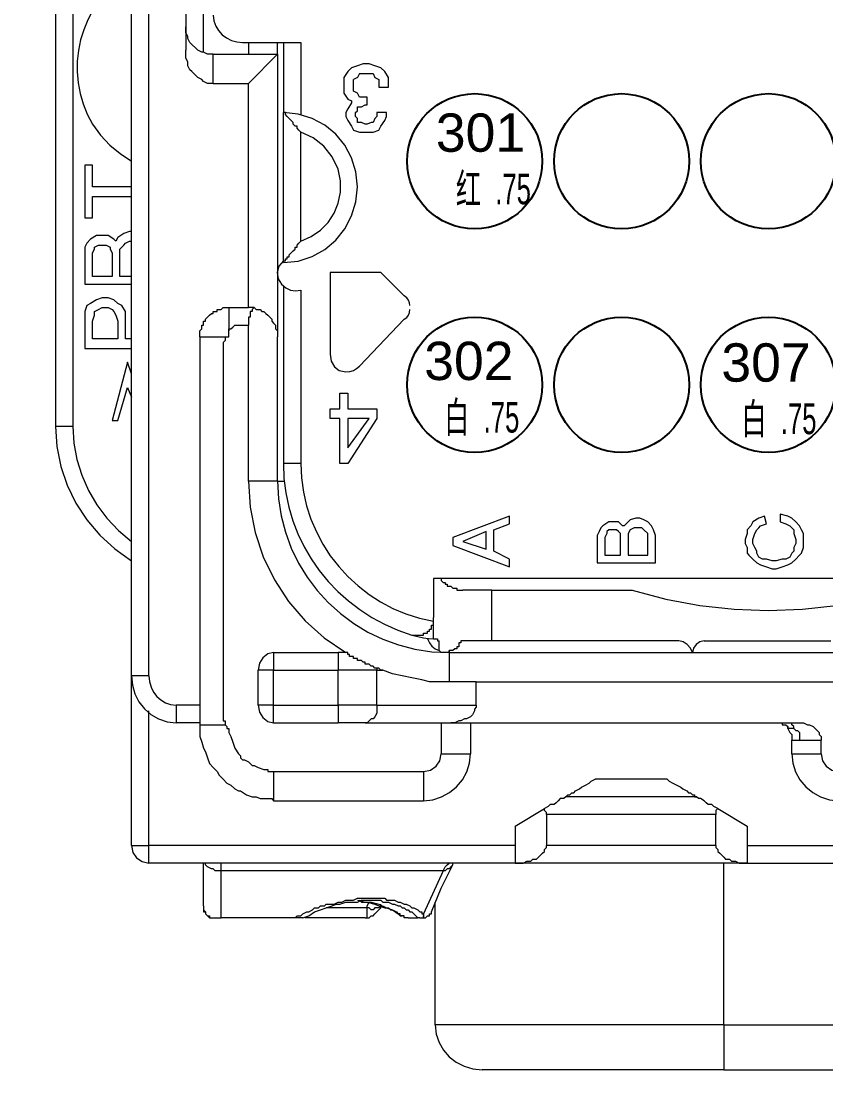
# Model space of a CAD drawing. Header units: millimetres. Extents: x 1638 to 3450, y 1129 to 2069.
# Drawn here: x 2505.35 to 2526.35, y 1558.79 to 1586.23 of the extents above; entities that cross this region are included whole.
import ezdxf

# ---------------------------------------------------------------- set-up
doc = ezdxf.new("R2010")
doc.units = ezdxf.units.MM
doc.layers.add('AM60', color=3, linetype='Continuous', lineweight=25)
doc.layers.add('AM_6', color=3, linetype='Continuous', lineweight=25)
doc.layers.add('线色线径', color=1, linetype='Continuous')
doc.styles.get("Standard").update_dxf_attribs({"font": 'arial.ttf'})
doc.dimstyles.new('ISO-25', dxfattribs={"dimtxt": 2.5, "dimasz": 2.5, "dimexe": 1.25, "dimexo": 0.625, "dimtad": 1, "dimtxsty": 'Standard', "dimcen": 2.5, "dimadec": 0, "dimazin": 0, "dimtfac": 1, "dimtmove": 0, "dimatfit": 3, "dimfxl": 1, "dimarcsym": 0})

# ---------------------------------------------------------------- blocks, each defined once
blk = doc.blocks.new('*U7')
blk.add_circle((0, 0), 2.117)
blk = doc.blocks.new('*U8')
at = {"layer": 'AM_6', "color": 0, "linetype": 'ByBlock', "lineweight": -2, "transparency": 16777216}
for p in [(0, 21), (4.6, 21), (9.2, 21), (13.8, 21), (18.4, 21), (23, 21), (27.6, 21), (32.2, 21), (36.8, 21), (41.4, 21), (0, 14), (4.6, 14), (9.2, 14), (13.8, 14), (18.4, 14), (23, 14), (27.6, 14), (32.2, 14), (36.8, 14), (41.4, 14), (0, 7), (4.6, 7), (9.2, 7), (13.8, 7), (18.4, 7), (23, 7), (27.6, 7), (32.2, 7), (36.8, 7), (41.4, 7), (0, 0), (4.6, 0), (9.2, 0), (13.8, 0), (18.4, 0), (23, 0), (27.6, 0), (32.2, 0), (36.8, 0), (41.4, 0)]:
    blk.add_blockref('*U7', p, dxfattribs=at)
blk = doc.blocks.new('A$C7FD7605A')
at = {"layer": 'AM_6', "lineweight": 9}
for points in [[(2.381, 12.333), (2.381, 50.547)], [(4.641, 31.867), (4.641, 42.855)], [(0, 42.672), (0, 20.147)], [(4.088, 42.062), (4.088, 31.928)], [(2.381, 34.431), (2.086, 34.224), (1.816, 33.994), (1.574, 33.742), (1.359, 33.472), (1.172, 33.185), (1.014, 32.884), (0.886, 32.572), (0.787, 32.249), (0.72, 31.92), (0.684, 31.585), (0.679, 31.249), (0.708, 30.911), (0.77, 30.576), (0.866, 30.246), (0.996, 29.922), (1.162, 29.608), (1.413, 29.264), (1.703, 28.96), (2.028, 28.69), (2.381, 28.449)], [(4.945, 33.025), (4.965, 32.848), (5.02, 32.686), (5.106, 32.541), (5.22, 32.415), (5.356, 32.313), (5.511, 32.236), (5.68, 32.188), (5.86, 32.172)], [(4.945, 31.806), (4.884, 31.806), (4.762, 31.806), (4.641, 31.867), (4.58, 31.867), (4.458, 31.928), (4.397, 31.989), (4.271, 32.111), (4.21, 32.172), (4.149, 32.294), (4.149, 32.355), (4.088, 32.476), (4.088, 32.598), (4.088, 32.659)], [(5.86, 32.172), (7.689, 32.172)], [(6.043, 32.172), (6.043, 31.806)], [(6.957, 31.806), (6.957, 32.172)], [(7.14, 32.172), (7.14, 29.973)], [(4.945, 30.891), (4.884, 30.891), (4.762, 30.891), (4.641, 30.952), (4.58, 31.013), (4.458, 31.074), (4.397, 31.135), (4.271, 31.257), (4.21, 31.318), (4.149, 31.44), (4.149, 31.562), (4.088, 31.684), (4.088, 31.806), (4.088, 31.928)], [(4.945, 31.806), (6.957, 31.806)], [(6.043, 30.891), (6.957, 31.806)], [(6.957, 31.806), (6.957, 22.955)], [(4.945, 30.891), (6.043, 30.891)], [(6.043, 23.87), (6.043, 30.891)], [(7.14, 25.276), (7.608, 25.325), (8.044, 25.467), (8.438, 25.69), (8.782, 25.984), (9.065, 26.338), (9.278, 26.741), (9.413, 27.183), (9.46, 27.653), (9.413, 28.121), (9.278, 28.557), (9.065, 28.951), (8.782, 29.295), (8.438, 29.578), (8.044, 29.791), (7.608, 29.926), (7.14, 29.973)], [(7.689, 29.364), (7.628, 29.425), (7.567, 29.486), (7.567, 29.547), (7.506, 29.547), (7.445, 29.608), (7.445, 29.668), (7.384, 29.729), (7.323, 29.79), (7.262, 29.851), (7.201, 29.912), (7.201, 29.973), (7.14, 29.973)], [(7.14, 25.276), (7.14, 29.973)], [(1.162, 28.327), (0.918, 28.327)], [(0.918, 28.327), (0.918, 26.678)], [(1.162, 27.653), (1.162, 28.327)], [(2.381, 27.653), (1.162, 27.653)], [(1.162, 26.678), (1.162, 27.348)], [(1.162, 27.348), (2.381, 27.348)], [(0.918, 26.678), (1.162, 26.678)], [(1.284, 26.129), (1.101, 26.007)], [(1.406, 26.129), (1.284, 26.129)], [(1.528, 26.129), (1.406, 26.129)], [(1.65, 26.129), (1.528, 26.129)], [(1.833, 26.007), (1.65, 26.129)], [(1.955, 26.068), (1.894, 25.946)], [(2.137, 26.19), (1.955, 26.068)], [(2.32, 26.251), (2.137, 26.19)], [(2.381, 26.251), (2.32, 26.251)], [(0.979, 25.885), (0.918, 25.763)], [(0.918, 25.763), (0.918, 25.58)], [(1.101, 26.007), (0.979, 25.885)], [(1.162, 25.58), (1.223, 25.702)], [(1.223, 25.763), (1.345, 25.824)], [(1.223, 25.702), (1.223, 25.763)], [(1.345, 25.824), (1.406, 25.824)], [(1.406, 25.824), (1.528, 25.824)], [(1.528, 25.824), (1.589, 25.824)], [(1.589, 25.824), (1.711, 25.763)], [(1.711, 25.763), (1.711, 25.702)], [(1.711, 25.702), (1.772, 25.58)], [(1.894, 25.946), (1.833, 26.007)], [(2.015, 25.702), (2.137, 25.824)], [(2.015, 25.58), (2.015, 25.702)], [(2.137, 25.824), (2.198, 25.885)], [(2.198, 25.885), (2.32, 25.946)], [(2.32, 25.946), (2.381, 25.946)], [(7.14, 25.276), (7.14, 25.337), (7.201, 25.337), (7.201, 25.397), (7.262, 25.397), (7.262, 25.458), (7.323, 25.458), (7.323, 25.519), (7.384, 25.58), (7.445, 25.641), (7.506, 25.702), (7.506, 25.763), (7.567, 25.763), (7.567, 25.824), (7.628, 25.885), (7.689, 25.946)], [(0.918, 25.58), (0.918, 24.601)], [(1.162, 24.845), (1.162, 25.58)], [(1.772, 25.58), (1.772, 24.845)], [(2.015, 24.845), (2.015, 25.58)], [(7.14, 25.337), (7.002, 25.17), (6.949, 24.969), (6.977, 24.768), (7.079, 24.601), (7.217, 24.487), (7.361, 24.418), (7.516, 24.395), (7.689, 24.418)], [(1.772, 24.845), (1.162, 24.845)], [(2.381, 24.845), (2.015, 24.845)], [(8.607, 24.967), (8.607, 22.407)], [(10.192, 24.967), (8.607, 24.967)], [(10.923, 24.235), (10.192, 24.967)], [(0.918, 24.601), (2.381, 24.601)], [(7.14, 24.54), (7.14, 18.985)], [(1.284, 24.114), (1.101, 23.992)], [(1.467, 24.174), (1.284, 24.114)], [(1.65, 24.174), (1.467, 24.174)], [(1.833, 24.114), (1.65, 24.174)], [(1.955, 23.992), (1.833, 24.114)], [(11.106, 23.931), (11.095, 24.021), (11.06, 24.106), (11.003, 24.179), (10.923, 24.235)], [(0.979, 23.931), (0.918, 23.748)], [(0.918, 23.748), (0.918, 23.504)], [(1.101, 23.992), (0.979, 23.931)], [(1.223, 23.748), (1.345, 23.809)], [(1.223, 23.626), (1.223, 23.748)], [(1.345, 23.809), (1.467, 23.87)], [(1.467, 23.87), (1.65, 23.87)], [(1.65, 23.87), (1.772, 23.809)], [(1.772, 23.809), (1.833, 23.748)], [(1.833, 23.748), (1.894, 23.626)], [(2.076, 23.931), (1.955, 23.992)], [(2.198, 23.748), (2.076, 23.931)], [(2.198, 23.504), (2.198, 23.748)], [(4.519, 22.955), (4.519, 23.016), (4.519, 23.077), (4.519, 23.138), (4.58, 23.199), (4.58, 23.26), (4.58, 23.321), (4.641, 23.321), (4.641, 23.382), (4.641, 23.443), (4.702, 23.443), (4.702, 23.504), (4.762, 23.565), (4.823, 23.626), (4.884, 23.687), (4.945, 23.687), (4.945, 23.748), (5.006, 23.748), (5.067, 23.748), (5.067, 23.809), (5.128, 23.809), (5.189, 23.809), (5.25, 23.87), (5.311, 23.87), (5.372, 23.87), (5.433, 23.87)], [(5.433, 23.87), (5.494, 23.87), (5.555, 23.87), (5.616, 23.87), (5.677, 23.87), (5.738, 23.87), (5.921, 23.87), (6.043, 23.87)], [(5.433, 23.87), (5.433, 23.809), (5.433, 23.748), (5.433, 23.687), (5.433, 23.626), (5.433, 23.504), (5.433, 23.443), (5.433, 23.321), (5.433, 23.26), (5.433, 23.138)], [(6.226, 23.87), (6.165, 23.87), (6.104, 23.87), (6.043, 23.87)], [(6.226, 23.87), (6.165, 23.809), (6.165, 23.748), (6.104, 23.748), (6.104, 23.687), (6.104, 23.626), (6.104, 23.565), (6.043, 23.565), (6.043, 23.504), (6.043, 23.443), (6.043, 23.382), (6.043, 23.321)], [(6.226, 23.87), (6.286, 23.809), (6.347, 23.809), (6.408, 23.809), (6.469, 23.748), (6.53, 23.748), (6.591, 23.687), (6.652, 23.626), (6.713, 23.565), (6.774, 23.504), (6.774, 23.443), (6.835, 23.382), (6.896, 23.321), (6.896, 23.26), (6.896, 23.199), (6.957, 23.138), (6.957, 23.077), (6.957, 23.016), (6.957, 22.955)], [(10.923, 23.504), (11.003, 23.56), (11.06, 23.633), (11.095, 23.718), (11.106, 23.809)], [(0.918, 23.504), (0.918, 22.59)], [(1.162, 23.443), (1.223, 23.626)], [(1.162, 22.894), (1.162, 23.443)], [(1.894, 23.626), (1.955, 23.443)], [(1.955, 23.443), (1.955, 22.894)], [(2.198, 22.894), (2.198, 23.504)], [(9.521, 22.037), (10.923, 23.504)], [(6.043, 18.437), (6.043, 23.321)], [(1.955, 22.894), (1.162, 22.894)], [(2.381, 22.894), (2.198, 22.894)], [(4.519, 22.955), (4.519, 22.894), (4.519, 22.833), (4.519, 22.772), (4.519, 22.711), (4.519, 22.468), (4.519, 22.22), (4.519, 22.159), (4.519, 22.037), (4.519, 21.976), (4.519, 21.915), (4.519, 21.854), (4.519, 21.732), (4.519, 20.879), (4.519, 19.964), (4.519, 19.721), (4.519, 19.473), (4.519, 18.315), (4.519, 17.156), (4.519, 17.095), (4.519, 17.035), (4.519, 16.974), (4.519, 16.913), (4.519, 16.852), (4.519, 16.73), (4.519, 16.665), (4.519, 16.604), (4.519, 15.446), (4.519, 14.288), (4.519, 14.227), (4.519, 14.166), (4.519, 13.065), (4.519, 12.028), (4.519, 11.906), (4.519, 11.845), (4.519, 11.784), (4.519, 11.662), (4.519, 11.601), (4.519, 11.541), (4.519, 11.297), (4.519, 11.049), (4.519, 10.988), (4.519, 10.927), (4.519, 10.866), (4.519, 10.805)], [(4.519, 22.955), (4.58, 22.955), (4.641, 22.955), (4.702, 22.955), (4.823, 22.955), (4.884, 22.955), (5.006, 22.955), (5.128, 22.955), (5.189, 22.955), (5.311, 22.955)], [(6.957, 18.437), (6.957, 22.955)], [(0.918, 22.59), (2.381, 22.59)], [(8.607, 22.407), (8.64, 22.19), (8.736, 22.015), (8.89, 21.897), (9.094, 21.854), (9.221, 21.866), (9.331, 21.9), (9.429, 21.957), (9.521, 22.037)], [(2.259, 22.159), (1.772, 20.33)], [(2.381, 21.793), (2.259, 22.159)], [(1.955, 20.33), (2.259, 21.366)], [(2.259, 21.366), (2.381, 21.062)], [(0, 20.147), (0.042, 19.513), (0.166, 18.896), (0.368, 18.304), (0.642, 17.743), (0.985, 17.219), (1.392, 16.739), (1.859, 16.308), (2.381, 15.933)], [(1.772, 20.33), (1.955, 20.33)], [(7.14, 18.985), (7.159, 18.52), (7.215, 18.066), (7.308, 17.623), (7.435, 17.193), (7.595, 16.778), (7.787, 16.379), (8.01, 15.998), (8.262, 15.636), (8.542, 15.295), (8.848, 14.976), (9.18, 14.681), (9.535, 14.411), (9.913, 14.167), (10.311, 13.952), (10.73, 13.767), (11.167, 13.613)], [(6.043, 18.437), (6.096, 17.62), (6.253, 16.825), (6.509, 16.061), (6.858, 15.339), (7.297, 14.668), (7.819, 14.059), (8.42, 13.521), (9.094, 13.065)], [(6.957, 18.437), (6.985, 17.883), (7.068, 17.347), (7.202, 16.83), (7.384, 16.335), (7.613, 15.865), (7.884, 15.423), (8.196, 15.01), (8.544, 14.629), (8.927, 14.284), (9.342, 13.976), (9.785, 13.708), (10.254, 13.483), (10.745, 13.304), (11.257, 13.173), (11.786, 13.092), (12.329, 13.065)], [(11.838, 15.385), (11.838, 14.166)], [(33.136, 15.385), (11.838, 15.385)], [(12.085, 15.385), (12.085, 15.324), (12.146, 15.263), (12.207, 15.263), (12.207, 15.202), (12.268, 15.202), (12.268, 15.141), (12.329, 15.141), (12.39, 15.141), (12.451, 15.08), (12.512, 15.08), (12.573, 15.08), (12.573, 15.019), (12.634, 15.019), (12.695, 15.019), (12.756, 15.019)], [(13.67, 15.019), (13.487, 15.019), (13.305, 15.019), (13.122, 15.019), (12.939, 15.019), (12.756, 15.019)], [(13.67, 15.019), (18.063, 15.019)], [(18.063, 15.019), (19.121, 14.739), (20.187, 14.539), (21.257, 14.419), (22.328, 14.379), (23.396, 14.419), (24.457, 14.539), (25.507, 14.739), (26.544, 15.019)], [(11.167, 13.613), (11.228, 13.613), (11.289, 13.613), (11.35, 13.613), (11.411, 13.613), (11.472, 13.613), (11.533, 13.613), (11.533, 13.674), (11.594, 13.674), (11.655, 13.674), (11.655, 13.735), (11.716, 13.735), (11.716, 13.796), (11.777, 13.796), (11.777, 13.857), (11.777, 13.918), (11.838, 13.918), (11.838, 13.983), (11.838, 14.044)], [(11.838, 14.044), (11.838, 14.082), (11.838, 14.166)], [(11.838, 13.491), (11.838, 14.166)], [(11.167, 13.613), (11.349, 13.568), (11.525, 13.529), (11.69, 13.502), (11.838, 13.491)], [(11.655, 13.491), (11.712, 13.365), (11.792, 13.263), (11.896, 13.183), (12.024, 13.125)], [(11.838, 13.491), (11.899, 13.491), (11.963, 13.491), (11.963, 13.43), (12.024, 13.43)], [(12.695, 13.43), (12.695, 13.369), (12.634, 13.369), (12.634, 13.308), (12.634, 13.247), (12.573, 13.247), (12.573, 13.186), (12.512, 13.186), (12.451, 13.125), (12.39, 13.125), (12.329, 13.125), (12.329, 13.065), (12.268, 13.065), (12.207, 13.065), (12.146, 13.065), (12.085, 13.065), (12.024, 13.125)], [(12.024, 13.125), (12.024, 13.43)], [(13.67, 13.43), (13.487, 13.43), (13.305, 13.43), (13.183, 13.43), (13, 13.43), (12.878, 13.43), (12.695, 13.43)], [(19.526, 13.43), (13.67, 13.43)], [(19.957, 13.065), (19.89, 13.199), (19.789, 13.316), (19.664, 13.399), (19.526, 13.43)], [(20.323, 13.43), (20.188, 13.399), (20.071, 13.316), (19.988, 13.199), (19.957, 13.065)], [(20.323, 13.43), (24.289, 13.43)], [(6.835, 13.065), (6.656, 13.022), (6.5, 12.904), (6.389, 12.73), (6.347, 12.516)], [(6.835, 13.065), (8.851, 13.065)], [(9.094, 13.065), (8.973, 13.065), (8.851, 13.065)], [(10.07, 12.577), (10.009, 12.577), (9.948, 12.638), (9.887, 12.638), (9.826, 12.699), (9.765, 12.699), (9.704, 12.699), (9.704, 12.76), (9.643, 12.76), (9.582, 12.821), (9.521, 12.821), (9.46, 12.821), (9.46, 12.882), (9.399, 12.882), (9.338, 12.882), (9.338, 12.943), (9.277, 12.943), (9.216, 12.943), (9.216, 13.004), (9.155, 13.004), (9.155, 13.065), (9.094, 13.065)], [(12.329, 13.065), (68.039, 13.065)], [(10.253, 12.516), (10.192, 12.516), (10.131, 12.577), (10.07, 12.577)], [(2.381, 12.333), (2.409, 12.042), (2.489, 11.769), (2.616, 11.521), (2.785, 11.302), (2.991, 11.121), (3.23, 10.984), (3.496, 10.897), (3.783, 10.866)], [(2.381, 7.022), (2.381, 12.333)], [(6.347, 11.419), (6.347, 12.516)], [(12.329, 12.15), (12.024, 12.15), (11.716, 12.15), (11.472, 12.211), (11.167, 12.272), (10.862, 12.333), (10.557, 12.394), (10.253, 12.516)], [(13.183, 12.15), (12.329, 12.15)], [(13.183, 11.419), (13.183, 12.15)], [(13.183, 12.15), (68.039, 12.15)], [(6.347, 11.419), (6.389, 11.202), (6.5, 11.027), (6.656, 10.909), (6.835, 10.866)], [(13.183, 11.419), (13.183, 11.358), (13.122, 11.297), (13.122, 11.236), (13.061, 11.11), (13, 11.049), (12.878, 10.988), (12.817, 10.988), (12.695, 10.927), (12.634, 10.927), (12.512, 10.866), (12.39, 10.866)], [(4.519, 10.866), (3.783, 10.866)], [(4.519, 10.805), (4.519, 10.744), (4.519, 10.683), (4.519, 10.622), (4.519, 10.561), (4.519, 10.5), (4.519, 10.439), (4.58, 10.257), (4.641, 10.074), (4.702, 9.952), (4.762, 9.769), (4.823, 9.586), (4.945, 9.464), (5.067, 9.342), (5.128, 9.22), (5.189, 9.159), (5.25, 9.098), (5.372, 8.976), (5.494, 8.915), (5.616, 8.793), (5.738, 8.733), (5.799, 8.733), (5.982, 8.611), (6.165, 8.55), (6.286, 8.55), (6.408, 8.489), (6.469, 8.489), (6.53, 8.489), (6.591, 8.489), (6.652, 8.489), (6.774, 8.489), (6.835, 8.424)], [(4.519, 10.805), (4.58, 10.805), (4.641, 10.805), (4.702, 10.805), (4.823, 10.805), (4.884, 10.805), (5.006, 10.805), (5.128, 10.805), (5.189, 10.805), (5.311, 10.805)], [(6.835, 10.866), (8.851, 10.866)], [(9.704, 10.866), (9.582, 10.866), (9.521, 10.866), (9.338, 10.866), (9.216, 10.866), (9.094, 10.866), (8.973, 10.866), (8.851, 10.866)], [(9.704, 10.866), (12.39, 10.866)], [(12.39, 10.866), (23.066, 10.866)], [(13, 10.866), (13, 9.891)], [(22.517, 10.866), (22.639, 10.866), (22.761, 10.866)], [(22.761, 10.866), (22.761, 10.805), (22.822, 10.805), (22.883, 10.805)], [(22.883, 10.805), (22.944, 10.744)], [(22.944, 10.744), (22.944, 10.683), (23.005, 10.561), (23.066, 10.5), (23.066, 10.439), (23.066, 10.317)], [(23.066, 10.866), (23.188, 10.866), (23.249, 10.866), (23.374, 10.866), (23.435, 10.866), (23.557, 10.805), (23.618, 10.805), (23.74, 10.744), (23.801, 10.683), (23.862, 10.622), (23.923, 10.561), (23.923, 10.5), (23.984, 10.439), (23.984, 10.317)], [(23.066, 10.317), (23.127, 10.317), (23.188, 10.317), (23.249, 10.317), (23.31, 10.317)], [(23.066, 9.891), (23.066, 10.317)], [(23.31, 10.317), (23.435, 10.317), (23.496, 10.317), (23.557, 10.317), (23.679, 10.317), (23.801, 10.317), (23.862, 10.317), (23.984, 10.317)], [(11.533, 8.424), (11.825, 8.454), (12.098, 8.542), (12.347, 8.679), (12.565, 8.86), (12.746, 9.078), (12.882, 9.327), (12.969, 9.6), (13, 9.891)], [(23.066, 9.891), (23.096, 9.6), (23.183, 9.327), (23.321, 9.078), (23.502, 8.86), (23.72, 8.679), (23.969, 8.542), (24.242, 8.454), (24.533, 8.424)], [(15.991, 8.55), (16.052, 8.611), (16.112, 8.611), (16.173, 8.672), (16.234, 8.672), (16.295, 8.733), (16.417, 8.793), (16.478, 8.854), (16.6, 8.915), (16.722, 8.976), (16.783, 9.037), (16.905, 9.098)], [(19.16, 9.098), (19.221, 9.037), (19.343, 8.976), (19.465, 8.915), (19.591, 8.854), (19.652, 8.793), (19.774, 8.733), (19.835, 8.672), (19.896, 8.672), (19.957, 8.611), (20.018, 8.611), (20.018, 8.55), (20.079, 8.55)], [(6.835, 8.424), (11.533, 8.424)], [(15.991, 8.55), (15.93, 8.489), (15.869, 8.489), (15.808, 8.489), (15.743, 8.424), (15.682, 8.363), (15.621, 8.302), (15.499, 8.302), (15.438, 8.241), (15.316, 8.18)], [(20.079, 8.55), (15.991, 8.55)], [(20.749, 8.18), (20.627, 8.241), (20.566, 8.302), (20.444, 8.302), (20.383, 8.363), (20.323, 8.424), (20.201, 8.489), (20.14, 8.489), (20.079, 8.55)], [(14.402, 7.631), (15.316, 8.18)], [(15.377, 7.997), (15.377, 8.058), (15.316, 8.119), (15.316, 8.18)], [(15.377, 7.997), (15.377, 7.022)], [(20.749, 8.18), (20.688, 8.119), (20.688, 8.058), (20.688, 7.997)], [(20.688, 7.022), (20.688, 7.997)], [(20.749, 8.18), (21.664, 7.631)], [(14.402, 7.631), (14.402, 6.473)], [(21.664, 7.631), (21.664, 6.473)], [(2.381, 7.022), (2.424, 6.808), (2.541, 6.633), (2.716, 6.516), (2.93, 6.473)], [(14.402, 6.473), (14.524, 6.473), (14.646, 6.473), (14.768, 6.534), (14.889, 6.534), (14.95, 6.595), (15.072, 6.595), (15.133, 6.656), (15.194, 6.717), (15.255, 6.778), (15.316, 6.839), (15.316, 6.9), (15.377, 6.961), (15.377, 7.022)], [(20.688, 7.022), (20.688, 6.961), (20.749, 6.9), (20.749, 6.839), (20.81, 6.778), (20.871, 6.717), (20.932, 6.656), (20.993, 6.595), (21.115, 6.595), (21.176, 6.534), (21.298, 6.534), (21.42, 6.473), (21.542, 6.473), (21.664, 6.473)], [(14.402, 6.473), (2.93, 6.473)], [(4.641, 5.128), (4.641, 6.473)], [(5.189, 6.229), (5.128, 6.229), (5.006, 6.229), (4.945, 6.29), (4.884, 6.29), (4.762, 6.351), (4.702, 6.412), (4.702, 6.473)], [(5.189, 6.229), (5.189, 6.29), (5.189, 6.351), (5.189, 6.412), (5.189, 6.473), (5.128, 6.473)], [(11.777, 4.945), (12.085, 5.681), (12.451, 6.412)], [(12.146, 6.229), (12.207, 6.351), (12.268, 6.412), (12.329, 6.473)], [(12.451, 6.412), (12.39, 6.351), (12.329, 6.29), (12.268, 6.29), (12.207, 6.229), (12.146, 6.229)], [(12.451, 6.412), (12.451, 6.473)], [(21.664, 6.473), (14.402, 6.473)], [(21.664, 6.473), (32.953, 6.473)], [(7.75, 4.762), (7.932, 4.823), (8.115, 4.945), (8.302, 5.006), (8.485, 5.067), (8.668, 5.128), (8.79, 5.189), (8.912, 5.189), (9.094, 5.25), (9.216, 5.25), (9.338, 5.25), (9.46, 5.25), (9.582, 5.311)], [(9.46, 5.311), (9.704, 5.25), (9.887, 5.25), (10.131, 5.189), (10.375, 5.067), (10.557, 5.006), (10.74, 4.884)], [(9.521, 5.311), (9.582, 5.25), (9.765, 5.25), (10.009, 5.189), (10.131, 5.128), (10.314, 5.067), (10.436, 5.067), (10.497, 5.006), (10.557, 5.006), (10.679, 4.945), (10.74, 4.884), (10.801, 4.823), (10.862, 4.823)], [(9.582, 5.311), (9.704, 5.311), (9.826, 5.311)], [(9.582, 5.311), (9.643, 5.311), (9.704, 5.311), (9.765, 5.311), (9.826, 5.311), (9.887, 5.311), (9.948, 5.311), (10.009, 5.311), (10.07, 5.311), (10.131, 5.311), (10.192, 5.311), (10.253, 5.25), (10.314, 5.25), (10.375, 5.25), (10.436, 5.25), (10.557, 5.189), (10.618, 5.189), (10.74, 5.128), (10.801, 5.128), (10.862, 5.067), (10.923, 5.067), (10.984, 5.006), (11.045, 5.006), (11.106, 4.945), (11.167, 4.945), (11.228, 4.884), (11.289, 4.823), (11.35, 4.762)], [(4.641, 5.128), (4.641, 5.067), (4.641, 5.006), (4.702, 4.945), (4.702, 4.884), (4.762, 4.823), (4.823, 4.762), (4.884, 4.762), (4.945, 4.762)], [(4.641, 5.128), (4.641, 5.067), (4.641, 5.006), (4.641, 4.945), (4.702, 4.945), (4.702, 4.884), (4.762, 4.823), (4.823, 4.823), (4.823, 4.762), (4.884, 4.762), (4.945, 4.762)], [(9.704, 4.762), (9.826, 4.762), (9.887, 4.823), (9.948, 4.823), (10.009, 4.884), (10.07, 4.945), (10.131, 5.006), (10.192, 5.067), (10.192, 5.189)], [(9.704, 4.762), (9.765, 4.762), (9.765, 4.823), (9.765, 4.884), (9.765, 4.945), (9.765, 5.006), (9.765, 5.067)], [(9.765, 5.067), (9.765, 5.128), (9.826, 5.25)], [(10.192, 5.128), (10.131, 5.067), (10.07, 5.067), (10.009, 5.067), (9.948, 5.006), (9.887, 5.006), (9.826, 5.067), (9.765, 5.067)], [(11.594, 4.762), (11.655, 4.823), (11.716, 4.823), (11.716, 4.884), (11.777, 4.884), (11.777, 4.945)], [(11.899, 1.406), (11.899, 5.25)], [(4.945, 4.762), (5.006, 4.762), (5.067, 4.762), (5.128, 4.762), (5.189, 4.762)], [(7.506, 4.762), (5.189, 4.762)], [(7.75, 4.762), (7.689, 4.762), (7.628, 4.762), (7.567, 4.762), (7.506, 4.762)], [(9.704, 4.762), (9.521, 4.762), (9.338, 4.762), (9.094, 4.762), (8.912, 4.762), (8.668, 4.762), (8.424, 4.762), (8.241, 4.762), (7.993, 4.762), (7.81, 4.762)], [(10.862, 4.823), (10.801, 4.823), (10.801, 4.884), (10.74, 4.884)], [(11.045, 4.762), (10.984, 4.762), (10.923, 4.762), (10.923, 4.823), (10.862, 4.823)], [(11.045, 4.762), (11.35, 4.762)], [(11.411, 4.762), (11.35, 4.762)], [(11.411, 4.762), (11.472, 4.762), (11.533, 4.762), (11.533, 4.823)], [(11.411, 4.762), (11.472, 4.762)], [(11.472, 4.762), (11.533, 4.762), (11.594, 4.762)], [(11.533, 4.884), (11.533, 4.823)], [(11.533, 4.823), (11.533, 4.762), (11.594, 4.762)], [(11.899, 1.406), (11.929, 1.118), (12.016, 0.852), (12.154, 0.613), (12.335, 0.406), (12.553, 0.236), (12.802, 0.108), (13.075, 0.028), (13.365, 0)], [(20.932, 0), (20.566, 0), (20.262, 0), (19.896, 0), (19.591, 0), (19.221, 0), (18.917, 0), (18.551, 0), (18.246, 0), (17.941, 0), (17.636, 0), (17.332, 0), (17.027, 0), (16.722, 0), (16.478, 0), (16.173, 0), (15.93, 0), (15.682, 0), (15.438, 0), (15.194, 0), (15.011, 0), (14.768, 0), (14.585, 0), (14.402, 0), (14.28, 0), (14.097, 0), (13.975, 0), (13.853, 0), (13.731, 0), (13.609, 0), (13.548, 0), (13.487, 0), (13.426, 0), (13.365, 0)], [(20.932, 0), (25.874, 0)]]:
    blk.add_lwpolyline(points, dxfattribs=at)
at = {"layer": 'AM_6', "lineweight": 5}
for points in [[(2.93, 12.333), (2.93, 50.547)], [(0.549, 42.672), (0.549, 20.147)], [(7.689, 32.172), (7.689, 29.912)], [(4.945, 30.891), (4.945, 31.806)], [(7.689, 25.946), (8.015, 26.091), (8.3, 26.29), (8.54, 26.537), (8.728, 26.823), (8.859, 27.141), (8.927, 27.482), (8.926, 27.84), (8.851, 28.205), (8.67, 28.592), (8.408, 28.922), (8.077, 29.183), (7.689, 29.364)], [(7.689, 25.946), (7.689, 29.364)], [(7.689, 24.418), (7.689, 18.985)], [(5.311, 22.955), (5.372, 22.955), (5.433, 22.955), (5.433, 23.016), (5.433, 23.077), (5.433, 23.138)], [(5.433, 23.138), (5.433, 23.199), (5.494, 23.199), (5.555, 23.26), (5.616, 23.321), (5.677, 23.321), (5.738, 23.321), (5.921, 23.321), (6.043, 23.321)], [(5.311, 22.955), (5.311, 22.894), (5.311, 22.833), (5.25, 22.772), (5.25, 22.711), (5.25, 22.468), (5.25, 22.22), (5.25, 22.159), (5.25, 22.037), (5.25, 21.976), (5.25, 21.915), (5.25, 21.854), (5.25, 21.732), (5.25, 20.879), (5.25, 19.964), (5.25, 19.721), (5.25, 19.473), (5.25, 18.315), (5.25, 17.156), (5.25, 17.095), (5.25, 17.035), (5.25, 16.974), (5.25, 16.913), (5.25, 16.852), (5.25, 16.73), (5.25, 16.665), (5.25, 16.604), (5.25, 15.446), (5.25, 14.288), (5.25, 14.227), (5.25, 14.166), (5.25, 13.065), (5.25, 12.028), (5.25, 11.906), (5.25, 11.845), (5.25, 11.784), (5.25, 11.662), (5.25, 11.601), (5.25, 11.541), (5.25, 11.297), (5.25, 11.049), (5.25, 10.988), (5.25, 10.927), (5.311, 10.927), (5.311, 10.866), (5.311, 10.805)], [(0.549, 20.147), (0.488, 20.147), (0.427, 20.147), (0.366, 20.147), (0.305, 20.147), (0.244, 20.147), (0.183, 20.147), (0.122, 20.147), (0.061, 20.147), (0, 20.147)], [(0.549, 20.147), (0.58, 19.624), (0.672, 19.112), (0.823, 18.615), (1.031, 18.139), (1.292, 17.689), (1.606, 17.27), (1.97, 16.886), (2.381, 16.543)], [(7.689, 18.985), (7.567, 18.985), (7.506, 18.985), (7.384, 18.985), (7.323, 18.985), (7.262, 18.985), (7.201, 18.985), (7.14, 18.985)], [(7.689, 18.985), (7.709, 18.532), (7.769, 18.089), (7.868, 17.659), (8.003, 17.243), (8.172, 16.843), (8.375, 16.461), (8.608, 16.099), (8.872, 15.759), (9.163, 15.442), (9.48, 15.151), (9.822, 14.887), (10.186, 14.652), (10.572, 14.449), (10.977, 14.278), (11.399, 14.143), (11.838, 14.044)], [(6.957, 18.437), (6.043, 18.437)], [(6.957, 18.437), (7.079, 18.437), (7.14, 18.437)], [(13.67, 13.43), (13.67, 15.019)], [(6.835, 13.065), (6.835, 13.004), (6.835, 12.943), (6.835, 12.882), (6.835, 12.76), (6.835, 12.699), (6.835, 12.577), (6.835, 12.516)], [(8.851, 13.065), (8.851, 13.004), (8.851, 12.943), (8.851, 12.882), (8.851, 12.76), (8.851, 12.699), (8.851, 12.577), (8.851, 12.516)], [(12.329, 13.065), (12.329, 13.125)], [(12.329, 13.065), (12.329, 12.15)], [(10.07, 12.577), (10.07, 12.516)], [(2.93, 12.333), (2.808, 12.333), (2.747, 12.333), (2.625, 12.333), (2.564, 12.333), (2.503, 12.333), (2.442, 12.333), (2.381, 12.333)], [(2.93, 12.333), (2.947, 12.154), (2.995, 11.984), (3.071, 11.829), (3.174, 11.693), (3.299, 11.579), (3.444, 11.493), (3.607, 11.438), (3.783, 11.419)], [(6.835, 12.516), (6.774, 12.516), (6.652, 12.516), (6.591, 12.516), (6.53, 12.516), (6.469, 12.516), (6.408, 12.516), (6.347, 12.516)], [(6.835, 11.419), (6.835, 12.516)], [(6.835, 12.516), (8.851, 12.516)], [(10.07, 12.516), (9.948, 12.516), (9.826, 12.516), (9.643, 12.516), (9.521, 12.516), (9.338, 12.516), (9.155, 12.516), (8.973, 12.516), (8.851, 12.516)], [(8.851, 11.419), (8.851, 12.516)], [(10.07, 11.419), (10.07, 12.516)], [(10.07, 12.516), (10.253, 12.516)], [(2.93, 7.022), (2.93, 11.236)], [(3.783, 11.419), (3.783, 11.358), (3.783, 11.236), (3.783, 11.171), (3.783, 11.049), (3.783, 10.988), (3.783, 10.927), (3.783, 10.866)], [(4.519, 11.419), (3.783, 11.419)], [(6.835, 11.419), (6.774, 11.419), (6.652, 11.419), (6.591, 11.419), (6.53, 11.419), (6.469, 11.419), (6.408, 11.419), (6.347, 11.419)], [(6.835, 10.866), (6.835, 10.927), (6.835, 10.988), (6.835, 11.049), (6.835, 11.171), (6.835, 11.236), (6.835, 11.358), (6.835, 11.419)], [(6.835, 11.419), (8.851, 11.419)], [(10.07, 11.419), (9.948, 11.419), (9.826, 11.419), (9.643, 11.419), (9.521, 11.419), (9.338, 11.419), (9.155, 11.419), (8.973, 11.419), (8.851, 11.419)], [(8.851, 11.419), (8.851, 11.358), (8.851, 11.236), (8.851, 11.171), (8.851, 11.049), (8.851, 10.988), (8.851, 10.927), (8.851, 10.866)], [(10.07, 11.419), (10.07, 11.358), (10.07, 11.236), (10.07, 11.171), (10.009, 11.049), (9.948, 10.988), (9.887, 10.988), (9.826, 10.927), (9.765, 10.866), (9.704, 10.866)], [(10.07, 11.419), (13.183, 11.419)], [(5.311, 10.805), (5.372, 10.744), (5.372, 10.683), (5.433, 10.683), (5.433, 10.622), (5.433, 10.561), (5.494, 10.439), (5.555, 10.257), (5.616, 10.074), (5.738, 9.891), (5.799, 9.83), (5.799, 9.769), (5.86, 9.708), (5.921, 9.708), (6.043, 9.647), (6.104, 9.586), (6.165, 9.525), (6.226, 9.525), (6.347, 9.464), (6.53, 9.403), (6.591, 9.403), (6.652, 9.403), (6.652, 9.342), (6.713, 9.342), (6.774, 9.342), (6.835, 9.342)], [(12.085, 10.866), (12.085, 9.891)], [(23.127, 10.683), (23.066, 10.683), (23.005, 10.683), (22.944, 10.683), (22.944, 10.744)], [(23.127, 10.683), (23.127, 10.744), (23.066, 10.805), (23.066, 10.866)], [(23.127, 10.683), (23.188, 10.622), (23.249, 10.622), (23.31, 10.561), (23.31, 10.5), (23.31, 10.439), (23.31, 10.317)], [(23.984, 9.891), (23.984, 10.317)], [(11.533, 9.342), (11.748, 9.385), (11.923, 9.502), (12.042, 9.676), (12.085, 9.891)], [(12.085, 9.891), (12.207, 9.891), (12.329, 9.891), (12.451, 9.891), (12.512, 9.891), (12.634, 9.891), (12.756, 9.891), (12.817, 9.891), (12.878, 9.891), (12.939, 9.891), (13, 9.891)], [(23.066, 9.891), (23.127, 9.891), (23.188, 9.891), (23.249, 9.891), (23.31, 9.891), (23.435, 9.891), (23.496, 9.891), (23.618, 9.891), (23.74, 9.891), (23.862, 9.891), (23.984, 9.891)], [(23.984, 9.891), (24.027, 9.676), (24.144, 9.502), (24.318, 9.385), (24.533, 9.342)], [(6.835, 9.342), (6.835, 9.22), (6.835, 9.098), (6.835, 9.037), (6.835, 8.915), (6.835, 8.793), (6.835, 8.733), (6.835, 8.672), (6.835, 8.55), (6.835, 8.489), (6.835, 8.424)], [(6.835, 9.342), (11.533, 9.342)], [(11.533, 9.342), (11.533, 9.22), (11.533, 9.098), (11.533, 9.037), (11.533, 8.915), (11.533, 8.793), (11.533, 8.733), (11.533, 8.672), (11.533, 8.55), (11.533, 8.489), (11.533, 8.424)], [(19.16, 9.098), (16.905, 9.098)], [(20.688, 7.997), (15.377, 7.997)], [(2.381, 7.022), (2.442, 7.022), (2.503, 7.022), (2.564, 7.022), (2.625, 7.022), (2.747, 7.022), (2.808, 7.022), (2.93, 7.022)], [(2.93, 6.473), (2.93, 6.534), (2.93, 6.595), (2.93, 6.656), (2.93, 6.717), (2.93, 6.839), (2.93, 6.9), (2.93, 7.022)], [(14.402, 7.022), (2.93, 7.022)], [(20.688, 7.022), (15.377, 7.022)], [(21.664, 7.022), (32.953, 7.022)], [(20.932, 1.406), (20.932, 6.473)], [(12.146, 6.229), (5.189, 6.229)], [(5.189, 4.762), (5.189, 6.229)], [(12.146, 6.229), (11.533, 4.884)], [(7.506, 4.762), (7.567, 4.823), (7.689, 4.823), (7.75, 4.884), (7.871, 4.945), (7.932, 4.945), (8.054, 5.006), (8.115, 5.067), (8.18, 5.067), (8.241, 5.067), (8.302, 5.128), (8.363, 5.128), (8.424, 5.128), (8.485, 5.189), (8.546, 5.189), (8.729, 5.189), (8.851, 5.25), (8.973, 5.25), (9.094, 5.311), (9.216, 5.311), (9.338, 5.311), (9.46, 5.372), (9.582, 5.372), (9.643, 5.372), (9.704, 5.372), (9.765, 5.372), (9.826, 5.372), (9.887, 5.372), (9.948, 5.372), (10.009, 5.372), (10.07, 5.372), (10.131, 5.372), (10.192, 5.372), (10.253, 5.372), (10.314, 5.372), (10.375, 5.311), (10.436, 5.311), (10.497, 5.311), (10.618, 5.311), (10.74, 5.25), (10.801, 5.25), (10.923, 5.189), (10.984, 5.189), (11.106, 5.128), (11.167, 5.067), (11.228, 5.067), (11.35, 5.006), (11.411, 4.945), (11.472, 4.945), (11.472, 4.884), (11.533, 4.884)], [(8.607, 5.067), (8.546, 5.067), (8.485, 5.067)], [(9.765, 5.067), (9.582, 5.067), (9.338, 5.067), (9.155, 5.067), (8.973, 5.067), (8.79, 5.067), (8.607, 5.067)], [(20.932, 1.406), (20.566, 1.406), (20.201, 1.406), (19.774, 1.406), (19.404, 1.406), (19.039, 1.406), (18.673, 1.406), (18.368, 1.406), (18.002, 1.406), (17.636, 1.406), (17.271, 1.406), (16.966, 1.406), (16.6, 1.406), (16.295, 1.406), (15.991, 1.406), (15.682, 1.406), (15.377, 1.406), (15.072, 1.406), (14.829, 1.406), (14.524, 1.406), (14.28, 1.406), (14.036, 1.406), (13.792, 1.406), (13.609, 1.406), (13.365, 1.406), (13.183, 1.406), (13, 1.406), (12.817, 1.406), (12.695, 1.406), (12.512, 1.406), (12.39, 1.406), (12.268, 1.406), (12.207, 1.406), (12.085, 1.406), (12.024, 1.406), (11.963, 1.406), (11.899, 1.406)], [(20.932, 1.406), (20.932, 1.284), (20.932, 1.101), (20.932, 0.979), (20.932, 0.857), (20.932, 0.735), (20.932, 0.613), (20.932, 0.492), (20.932, 0.37), (20.932, 0.248), (20.932, 0.187), (20.932, 0.122), (20.932, 0.061), (20.932, 0)], [(20.932, 1.406), (25.874, 1.406)]]:
    blk.add_lwpolyline(points, dxfattribs=at)
at = {"layer": '线色线径', "lineweight": 9}
for points in [[(9.277, 31.379), (9.155, 31.257)], [(9.46, 31.44), (9.277, 31.379)], [(9.643, 31.501), (9.46, 31.44)], [(9.826, 31.501), (9.643, 31.501)], [(10.009, 31.44), (9.826, 31.501)], [(10.192, 31.379), (10.009, 31.44)], [(10.314, 31.257), (10.192, 31.379)], [(9.155, 31.257), (9.033, 31.074)], [(9.033, 31.074), (9.033, 30.891)], [(9.46, 31.074), (9.338, 31.013)], [(9.338, 30.891), (9.338, 31.013)], [(9.521, 31.196), (9.46, 31.074)], [(9.521, 31.196), (9.704, 31.196)], [(9.704, 31.196), (9.765, 31.196)], [(9.765, 31.196), (9.948, 31.196)], [(9.948, 31.196), (10.009, 31.074)], [(10.009, 31.074), (10.131, 31.013)], [(10.131, 31.013), (10.131, 30.891)], [(10.436, 31.074), (10.314, 31.257)], [(10.436, 30.891), (10.436, 31.074)], [(9.033, 30.891), (9.033, 30.77)], [(9.033, 30.77), (9.033, 30.587)], [(9.338, 30.77), (9.338, 30.891)], [(9.338, 30.648), (9.338, 30.77)], [(9.46, 30.587), (9.338, 30.648)], [(10.131, 30.891), (10.131, 30.77)], [(10.131, 30.77), (10.436, 30.77)], [(10.436, 30.77), (10.436, 30.891)], [(9.033, 30.587), (9.155, 30.4)], [(9.155, 30.4), (9.277, 30.339)], [(9.277, 30.339), (9.277, 30.278)], [(9.521, 30.461), (9.46, 30.587)], [(9.704, 30.461), (9.521, 30.461)], [(9.765, 30.461), (9.704, 30.461)], [(9.765, 30.217), (9.765, 30.461)], [(9.155, 30.095), (9.094, 29.973)], [(9.277, 30.278), (9.155, 30.095)], [(9.399, 29.973), (9.46, 30.034)], [(9.46, 30.034), (9.46, 30.156)], [(9.46, 30.156), (9.582, 30.156)], [(9.582, 30.156), (9.704, 30.217)], [(9.704, 30.217), (9.765, 30.217)], [(9.094, 29.973), (9.094, 29.851)], [(9.094, 29.851), (9.155, 29.729)], [(9.155, 29.729), (9.277, 29.547)], [(9.399, 29.851), (9.399, 29.973)], [(9.46, 29.79), (9.399, 29.851)], [(9.46, 29.668), (9.46, 29.79)], [(9.582, 29.668), (9.46, 29.668)], [(9.704, 29.608), (9.582, 29.668)], [(9.887, 29.668), (9.765, 29.608)], [(9.948, 29.668), (9.887, 29.668)], [(10.009, 29.79), (9.948, 29.668)], [(10.07, 29.851), (10.009, 29.79)], [(10.375, 29.973), (10.07, 29.973)], [(10.07, 29.973), (10.07, 29.851)], [(10.192, 29.547), (10.314, 29.729)], [(10.314, 29.729), (10.375, 29.851)], [(10.375, 29.851), (10.375, 29.973)], [(9.277, 29.547), (9.338, 29.425)], [(9.338, 29.425), (9.521, 29.364)], [(9.521, 29.364), (9.643, 29.364)], [(9.643, 29.364), (9.826, 29.364)], [(9.765, 29.608), (9.704, 29.608)], [(9.826, 29.364), (9.948, 29.364)], [(9.948, 29.364), (10.131, 29.425)], [(10.131, 29.425), (10.192, 29.547)], [(8.912, 20.696), (8.912, 21.184)], [(8.912, 21.184), (9.155, 21.184)], [(9.155, 21.184), (9.155, 20.696)], [(8.607, 20.391), (8.607, 20.696)], [(8.607, 20.696), (8.912, 20.696)], [(9.155, 20.696), (10.07, 20.696)], [(10.07, 20.696), (10.07, 20.391)], [(8.912, 20.391), (8.607, 20.391)], [(8.912, 18.985), (8.912, 20.391)], [(9.826, 20.391), (9.155, 20.391)], [(9.155, 20.391), (9.155, 19.473)], [(10.07, 20.391), (9.155, 18.985)], [(9.155, 19.473), (9.826, 20.391)], [(9.155, 18.985), (8.912, 18.985)], [(14.219, 17.339), (12.451, 16.665)], [(14.219, 17.095), (14.219, 17.339)], [(17.332, 17.156), (17.149, 17.035)], [(17.454, 17.156), (17.332, 17.156)], [(17.515, 17.156), (17.454, 17.156)], [(17.636, 17.156), (17.515, 17.156)], [(17.758, 17.035), (17.636, 17.156)], [(18.002, 17.217), (17.88, 17.095)], [(18.185, 17.278), (18.002, 17.217)], [(18.307, 17.278), (18.185, 17.278)], [(18.429, 17.217), (18.307, 17.278)], [(18.551, 17.156), (18.429, 17.217)], [(18.673, 17.035), (18.551, 17.156)], [(21.847, 17.156), (21.786, 17.035)], [(22.029, 17.278), (21.847, 17.156)], [(22.212, 17.339), (22.029, 17.278)], [(22.273, 17.095), (22.212, 17.339)], [(22.7, 17.4), (22.7, 17.156)], [(22.944, 17.339), (22.7, 17.4)], [(22.7, 17.156), (22.883, 17.095)], [(23.066, 17.278), (22.944, 17.339)], [(23.188, 17.156), (23.066, 17.278)], [(23.31, 17.035), (23.188, 17.156)], [(13.487, 16.852), (12.756, 16.543)], [(13.487, 16.299), (13.487, 16.852)], [(13.731, 16.913), (14.219, 17.095)], [(13.731, 16.238), (13.731, 16.913)], [(17.027, 16.852), (16.966, 16.73)], [(17.088, 16.974), (17.027, 16.852)], [(17.149, 17.035), (17.088, 16.974)], [(17.332, 16.913), (17.271, 16.852)], [(17.271, 16.852), (17.271, 16.791)], [(17.454, 16.913), (17.332, 16.913)], [(17.515, 16.913), (17.454, 16.913)], [(17.576, 16.913), (17.515, 16.913)], [(17.636, 16.852), (17.576, 16.913)], [(17.697, 16.791), (17.636, 16.852)], [(17.819, 17.035), (17.758, 17.035)], [(17.88, 17.095), (17.819, 17.035)], [(18.002, 16.913), (17.941, 16.791)], [(18.124, 16.974), (18.002, 16.913)], [(18.185, 16.974), (18.124, 16.974)], [(18.307, 16.974), (18.185, 16.974)], [(18.368, 16.974), (18.307, 16.974)], [(18.429, 16.913), (18.368, 16.974)], [(18.551, 16.791), (18.429, 16.913)], [(18.734, 16.913), (18.673, 17.035)], [(18.795, 16.73), (18.734, 16.913)], [(21.786, 17.035), (21.664, 16.913)], [(21.664, 16.913), (21.664, 16.791)], [(21.907, 16.791), (21.968, 16.913)], [(21.968, 16.913), (22.029, 16.974)], [(22.029, 16.974), (22.09, 17.035)], [(22.09, 17.035), (22.273, 17.095)], [(22.883, 17.095), (23.005, 17.035)], [(23.005, 17.035), (23.066, 16.974)], [(23.066, 16.974), (23.127, 16.913)], [(23.127, 16.913), (23.127, 16.791)], [(23.374, 16.913), (23.31, 17.035)], [(23.435, 16.791), (23.374, 16.913)], [(12.451, 16.665), (12.451, 16.421)], [(12.756, 16.543), (13.487, 16.299)], [(16.966, 16.73), (16.966, 15.872)], [(17.271, 16.791), (17.21, 16.665)], [(17.21, 16.665), (17.21, 16.116)], [(17.697, 16.665), (17.697, 16.791)], [(17.697, 16.116), (17.697, 16.665)], [(17.941, 16.791), (17.941, 16.665)], [(17.941, 16.665), (17.941, 16.116)], [(18.551, 16.665), (18.551, 16.791)], [(18.551, 16.116), (18.551, 16.665)], [(18.795, 15.872), (18.795, 16.73)], [(21.664, 16.791), (21.603, 16.604)], [(21.603, 16.604), (21.603, 16.482)], [(21.603, 16.482), (21.664, 16.36)], [(21.847, 16.604), (21.907, 16.791)], [(21.847, 16.482), (21.847, 16.604)], [(21.907, 16.36), (21.847, 16.482)], [(23.127, 16.791), (23.188, 16.604)], [(23.188, 16.482), (23.127, 16.36)], [(23.188, 16.604), (23.188, 16.482)], [(23.435, 16.604), (23.435, 16.791)], [(23.435, 16.482), (23.435, 16.604)], [(23.435, 16.36), (23.435, 16.482)], [(12.451, 16.421), (14.219, 15.751)], [(14.219, 15.994), (13.731, 16.238)], [(21.664, 16.36), (21.664, 16.177)], [(21.664, 16.177), (21.725, 16.116)], [(21.968, 16.238), (21.907, 16.36)], [(21.968, 16.177), (21.968, 16.238)], [(22.029, 16.055), (21.968, 16.177)], [(23.066, 16.177), (23.005, 16.055)], [(23.127, 16.238), (23.066, 16.177)], [(23.127, 16.36), (23.127, 16.238)], [(23.31, 16.116), (23.374, 16.177)], [(23.374, 16.177), (23.435, 16.36)], [(14.219, 15.751), (14.219, 15.994)], [(16.966, 15.872), (18.795, 15.872)], [(17.21, 16.116), (17.697, 16.116)], [(17.941, 16.116), (18.551, 16.116)], [(21.725, 16.116), (21.847, 15.994)], [(21.847, 15.994), (21.968, 15.872)], [(21.968, 15.872), (22.09, 15.812)], [(22.151, 15.994), (22.029, 16.055)], [(22.273, 15.994), (22.151, 15.994)], [(22.456, 15.933), (22.273, 15.994)], [(22.578, 15.933), (22.456, 15.933)], [(22.761, 15.994), (22.578, 15.933)], [(22.883, 15.994), (22.761, 15.994)], [(23.005, 16.055), (22.883, 15.994)], [(22.944, 15.812), (23.066, 15.872)], [(23.066, 15.872), (23.188, 15.994)], [(23.188, 15.994), (23.31, 16.116)], [(22.09, 15.812), (22.273, 15.751)], [(22.273, 15.751), (22.456, 15.69)], [(22.456, 15.69), (22.578, 15.69)], [(22.578, 15.69), (22.761, 15.751)], [(22.761, 15.751), (22.944, 15.812)]]:
    blk.add_lwpolyline(points, dxfattribs=at)
at = {"layer": 'AM_6'}
blk.add_blockref('*U8', (13.134, 21.451), dxfattribs=at)
blk = doc.blocks.new('*D184')
at = {"color": 0, "lineweight": -2, "transparency": 16777216}
for p, q in [((3146.199, 1833.645), (3146.199, 1838.756)), ((3185.96, 1833.645), (3185.96, 1838.756)), ((3148.699, 1837.506), (3183.46, 1837.506)), ((2200.971, 1726.005), (2192.343, 1726.005)), ((2193.593, 1723.505), (2193.593, 1548.454)), ((2200.971, 1545.954), (2192.343, 1545.954))]:
    blk.add_line(p, q, dxfattribs=at)
at = {"color": 0, "transparency": 16777216}
for points in [[(3148.699, 1837.923), (3148.699, 1837.09), (3146.199, 1837.506)], [(3183.46, 1837.923), (3183.46, 1837.09), (3185.96, 1837.506)], [(2193.176, 1723.505), (2194.009, 1723.505), (2193.593, 1726.005)], [(2193.176, 1548.454), (2194.009, 1548.454), (2193.593, 1545.954)]]:
    blk.add_solid(points, dxfattribs=at)
at = {"layer": 'Defpoints', "color": 0, "transparency": 16777216}
for p in [(3185.96, 1837.506), (3146.199, 1833.02), (3185.96, 1833.02), (2201.596, 1726.005), (2193.593, 1545.954), (2201.596, 1545.954)]:
    blk.add_point(p, dxfattribs=at)
at = {"color": 3, "transparency": 16777216, "insert": (3166.08, 1839.409), "char_height": 2.5, "attachment_point": 5}
blk.add_mtext('300', dxfattribs=at)
at = {"color": 3, "transparency": 16777216, "insert": (2191.691, 1635.979), "char_height": 2.5, "attachment_point": 5, "rotation": 90}
blk.add_mtext('2500', dxfattribs=at)
blk = doc.blocks.new('*D194')
at = {"color": 0, "lineweight": -2, "transparency": 16777216}
for p, q in [((3042.214, 1658.372), (3042.214, 1669.069)), ((3051.405, 1658.372), (3051.405, 1669.069)), ((3048.905, 1667.819), (3044.714, 1667.819)), ((2325.692, 1468.801), (2325.692, 1472.578)), ((2356.59, 1468.801), (2356.59, 1472.578)), ((2354.09, 1471.328), (2328.192, 1471.328))]:
    blk.add_line(p, q, dxfattribs=at)
at = {"color": 0, "transparency": 16777216}
for points in [[(3044.714, 1668.236), (3044.714, 1667.402), (3042.214, 1667.819)], [(3048.905, 1668.236), (3048.905, 1667.402), (3051.405, 1667.819)], [(2328.192, 1471.745), (2328.192, 1470.912), (2325.692, 1471.328)], [(2354.09, 1471.745), (2354.09, 1470.912), (2356.59, 1471.328)]]:
    blk.add_solid(points, dxfattribs=at)
at = {"layer": 'Defpoints', "color": 0, "transparency": 16777216}
for p in [(3042.214, 1667.819), (3042.214, 1657.747), (3051.405, 1657.747), (2325.692, 1471.328), (2325.692, 1468.176), (2356.59, 1468.176)]:
    blk.add_point(p, dxfattribs=at)
at = {"color": 3, "transparency": 16777216, "char_height": 2.5, "attachment_point": 5}
for s, insert in [('200', (3046.809, 1669.72)), ('400', (2341.141, 1473.23))]:
    blk.add_mtext(s, dxfattribs=dict(at, insert=insert))
blk = doc.blocks.new('*D195')
at = {"color": 0, "lineweight": -2, "transparency": 16777216}
for p, q in [((2357.084, 1726.316), (2357.084, 1734.553)), ((2539.948, 1725.992), (2539.948, 1734.553)), ((2359.584, 1733.303), (2537.448, 1733.303)), ((2355.965, 1500.529), (2349.368, 1500.529)), ((2350.618, 1470.676), (2350.618, 1498.029)), ((2355.965, 1468.176), (2349.368, 1468.176))]:
    blk.add_line(p, q, dxfattribs=at)
at = {"color": 0, "transparency": 16777216}
for points in [[(2359.584, 1733.719), (2359.584, 1732.886), (2357.084, 1733.303)], [(2537.448, 1733.719), (2537.448, 1732.886), (2539.948, 1733.303)], [(2350.201, 1498.029), (2351.035, 1498.029), (2350.618, 1500.529)], [(2350.201, 1470.676), (2351.035, 1470.676), (2350.618, 1468.176)]]:
    blk.add_solid(points, dxfattribs=at)
at = {"layer": 'Defpoints', "color": 0, "transparency": 16777216}
for p in [(2539.948, 1733.303), (2357.084, 1725.691), (2539.948, 1725.367), (2350.618, 1500.529), (2356.59, 1500.529), (2356.59, 1468.176)]:
    blk.add_point(p, dxfattribs=at)
at = {"color": 3, "transparency": 16777216, "insert": (2448.516, 1735.204), "char_height": 2.5, "attachment_point": 5}
blk.add_mtext('400', dxfattribs=at)
at = {"color": 3, "transparency": 16777216, "insert": (2348.717, 1484.352), "char_height": 2.5, "attachment_point": 5, "rotation": 90}
blk.add_mtext('400', dxfattribs=at)
blk = doc.blocks.new('*D196')
at = {"color": 0, "lineweight": -2, "transparency": 16777216}
for p, q in [((2539.948, 1725.992), (2539.948, 1733.399)), ((2740.222, 1726.064), (2740.222, 1733.399)), ((2737.722, 1732.149), (2542.448, 1732.149)), ((2355.965, 1468.176), (2349.529, 1468.176)), ((2350.779, 1465.676), (2350.779, 1398.389)), ((2355.965, 1395.889), (2349.529, 1395.889))]:
    blk.add_line(p, q, dxfattribs=at)
at = {"color": 0, "transparency": 16777216}
for points in [[(2542.448, 1732.566), (2542.448, 1731.732), (2539.948, 1732.149)], [(2737.722, 1732.566), (2737.722, 1731.732), (2740.222, 1732.149)], [(2350.362, 1465.676), (2351.196, 1465.676), (2350.779, 1468.176)], [(2350.362, 1398.389), (2351.196, 1398.389), (2350.779, 1395.889)]]:
    blk.add_solid(points, dxfattribs=at)
at = {"layer": 'Defpoints', "color": 0, "transparency": 16777216}
for p in [(2539.948, 1732.149), (2539.948, 1725.367), (2740.222, 1725.439), (2356.59, 1468.176), (2350.779, 1395.889), (2356.59, 1395.889)]:
    blk.add_point(p, dxfattribs=at)
at = {"color": 3, "transparency": 16777216, "insert": (2640.085, 1734.05), "char_height": 2.5, "attachment_point": 5}
blk.add_mtext('200', dxfattribs=at)
at = {"color": 3, "transparency": 16777216, "insert": (2348.877, 1432.033), "char_height": 2.5, "attachment_point": 5, "rotation": 90}
blk.add_mtext('1500', dxfattribs=at)
blk = doc.blocks.new('*D197')
at = {"color": 0, "lineweight": -2, "transparency": 16777216}
for p, q in [((2740.222, 1726.064), (2740.222, 1733.775)), ((2846.882, 1726.064), (2846.882, 1733.775)), ((2742.722, 1732.525), (2844.382, 1732.525)), ((2477.384, 1396.514), (2477.384, 1403.439)), ((2555.595, 1396.514), (2555.595, 1403.439)), ((2479.884, 1402.189), (2553.095, 1402.189))]:
    blk.add_line(p, q, dxfattribs=at)
at = {"color": 0, "transparency": 16777216}
for points in [[(2742.722, 1732.942), (2742.722, 1732.108), (2740.222, 1732.525)], [(2844.382, 1732.942), (2844.382, 1732.108), (2846.882, 1732.525)], [(2479.884, 1402.606), (2479.884, 1401.772), (2477.384, 1402.189)], [(2553.095, 1402.606), (2553.095, 1401.772), (2555.595, 1402.189)]]:
    blk.add_solid(points, dxfattribs=at)
at = {"layer": 'Defpoints', "color": 0, "transparency": 16777216}
for p in [(2846.882, 1732.525), (2740.222, 1725.439), (2846.882, 1725.439), (2555.595, 1402.189), (2477.384, 1395.889), (2555.595, 1395.889)]:
    blk.add_point(p, dxfattribs=at)
at = {"color": 3, "transparency": 16777216, "char_height": 2.5, "attachment_point": 5}
for s, insert in [('200', (2793.552, 1734.426)), ('50', (2516.49, 1404.09))]:
    blk.add_mtext(s, dxfattribs=dict(at, insert=insert))
blk = doc.blocks.new('*D198')
at = {"color": 0, "lineweight": -2, "transparency": 16777216}
for p, q in [((2846.882, 1726.064), (2846.882, 1734.317)), ((3044.069, 1725.934), (3044.069, 1734.317)), ((2849.382, 1733.067), (3041.569, 1733.067)), ((2476.759, 1448.446), (2469.398, 1448.446)), ((2470.648, 1445.946), (2470.648, 1398.389)), ((2476.759, 1395.889), (2469.398, 1395.889))]:
    blk.add_line(p, q, dxfattribs=at)
at = {"color": 0, "transparency": 16777216}
for points in [[(2849.382, 1733.484), (2849.382, 1732.65), (2846.882, 1733.067)], [(3041.569, 1733.484), (3041.569, 1732.65), (3044.069, 1733.067)], [(2470.231, 1445.946), (2471.064, 1445.946), (2470.648, 1448.446)], [(2470.231, 1398.389), (2471.064, 1398.389), (2470.648, 1395.889)]]:
    blk.add_solid(points, dxfattribs=at)
at = {"layer": 'Defpoints', "color": 0, "transparency": 16777216}
for p in [(3044.069, 1733.067), (2846.882, 1725.439), (3044.069, 1725.309), (2477.384, 1448.446), (2470.648, 1395.889), (2477.384, 1395.889)]:
    blk.add_point(p, dxfattribs=at)
at = {"color": 3, "transparency": 16777216, "insert": (2945.476, 1734.969), "char_height": 2.5, "attachment_point": 5}
blk.add_mtext('200', dxfattribs=at)
at = {"color": 3, "transparency": 16777216, "insert": (2468.746, 1422.167), "char_height": 2.5, "attachment_point": 5, "rotation": 90}
blk.add_mtext('1200', dxfattribs=at)

msp = doc.modelspace()

# ---------------------------------------------------------------- block references
at = {"xscale": 0.833, "yscale": 0.833, "zscale": 0.833}
msp.add_blockref('A$C7FD7605A', (2506.247, 1558.872), dxfattribs=at)

# ---------------------------------------------------------------- texts
at = {"layer": 'AM60', "lineweight": 5}
for s, p in [('301', (2516.172, 1582.819)), ('302', (2515.869, 1576.864)), ('307', (2523.623, 1576.822))]:
    msp.add_text(s, height=1, dxfattribs=at).set_placement(p)
at = {"layer": '线色线径', "lineweight": 5, "width": 0.6}
for s, p in [('红  .75', (2516.695, 1581.449)), ('白  .75', (2516.392, 1575.494)), ('白  .75', (2524.146, 1575.453))]:
    msp.add_text(s, height=0.8, dxfattribs=at).set_placement(p)

# ---------------------------------------------------------------- dimensions: what is measured, and where the dimension line sits
at = {"color": 1}
for base, p1, p2, text, picture, middle in [((2193.593, 1545.954), (2201.596, 1726.005), (2201.596, 1545.954), '2500', '*D184', (2191.691, 1635.979)), ((2350.618, 1500.529), (2356.59, 1468.176), (2356.59, 1500.529), '400', '*D195', (2348.717, 1484.352)), ((2470.648, 1395.889), (2477.384, 1448.446), (2477.384, 1395.889), '1200', '*D198', (2468.746, 1422.167)), ((2350.779, 1395.889), (2356.59, 1468.176), (2356.59, 1395.889), '1500', '*D196', (2348.877, 1432.033))]:
    dim = msp.add_linear_dim(base=base, p1=p1, p2=p2, angle=90, text=text, dimstyle='ISO-25', override={"dimclrt": 3}, dxfattribs=at)
    dim.commit()
    dim.dimension.update_dxf_attribs({"geometry": picture, "text_midpoint": middle})
for base, p1, p2, text, picture, middle in [((2539.948, 1733.303), (2357.084, 1725.691), (2539.948, 1725.367), '400', '*D195', (2448.516, 1735.204)), ((3044.069, 1733.067), (2846.882, 1725.439), (3044.069, 1725.309), '200', '*D198', (2945.476, 1734.969)), ((2555.595, 1402.189), (2477.384, 1395.889), (2555.595, 1395.889), '50', '*D197', (2516.49, 1404.09)), ((2846.882, 1732.525), (2740.222, 1725.439), (2846.882, 1725.439), '200', '*D197', (2793.552, 1734.426)), ((2539.948, 1732.149), (2740.222, 1725.439), (2539.948, 1725.367), '200', '*D196', (2640.085, 1734.05)), ((2325.692, 1471.328), (2356.59, 1468.176), (2325.692, 1468.176), '400', '*D194', (2341.141, 1473.23)), ((3042.214, 1667.819), (3051.405, 1657.747), (3042.214, 1657.747), '200', '*D194', (3046.809, 1669.72))]:
    dim = msp.add_linear_dim(base=base, p1=p1, p2=p2, text=text, dimstyle='ISO-25', override={"dimclrt": 3}, dxfattribs=at)
    dim.commit()
    dim.dimension.update_dxf_attribs({"geometry": picture, "text_midpoint": middle})

doc.saveas('drawing.dxf')
